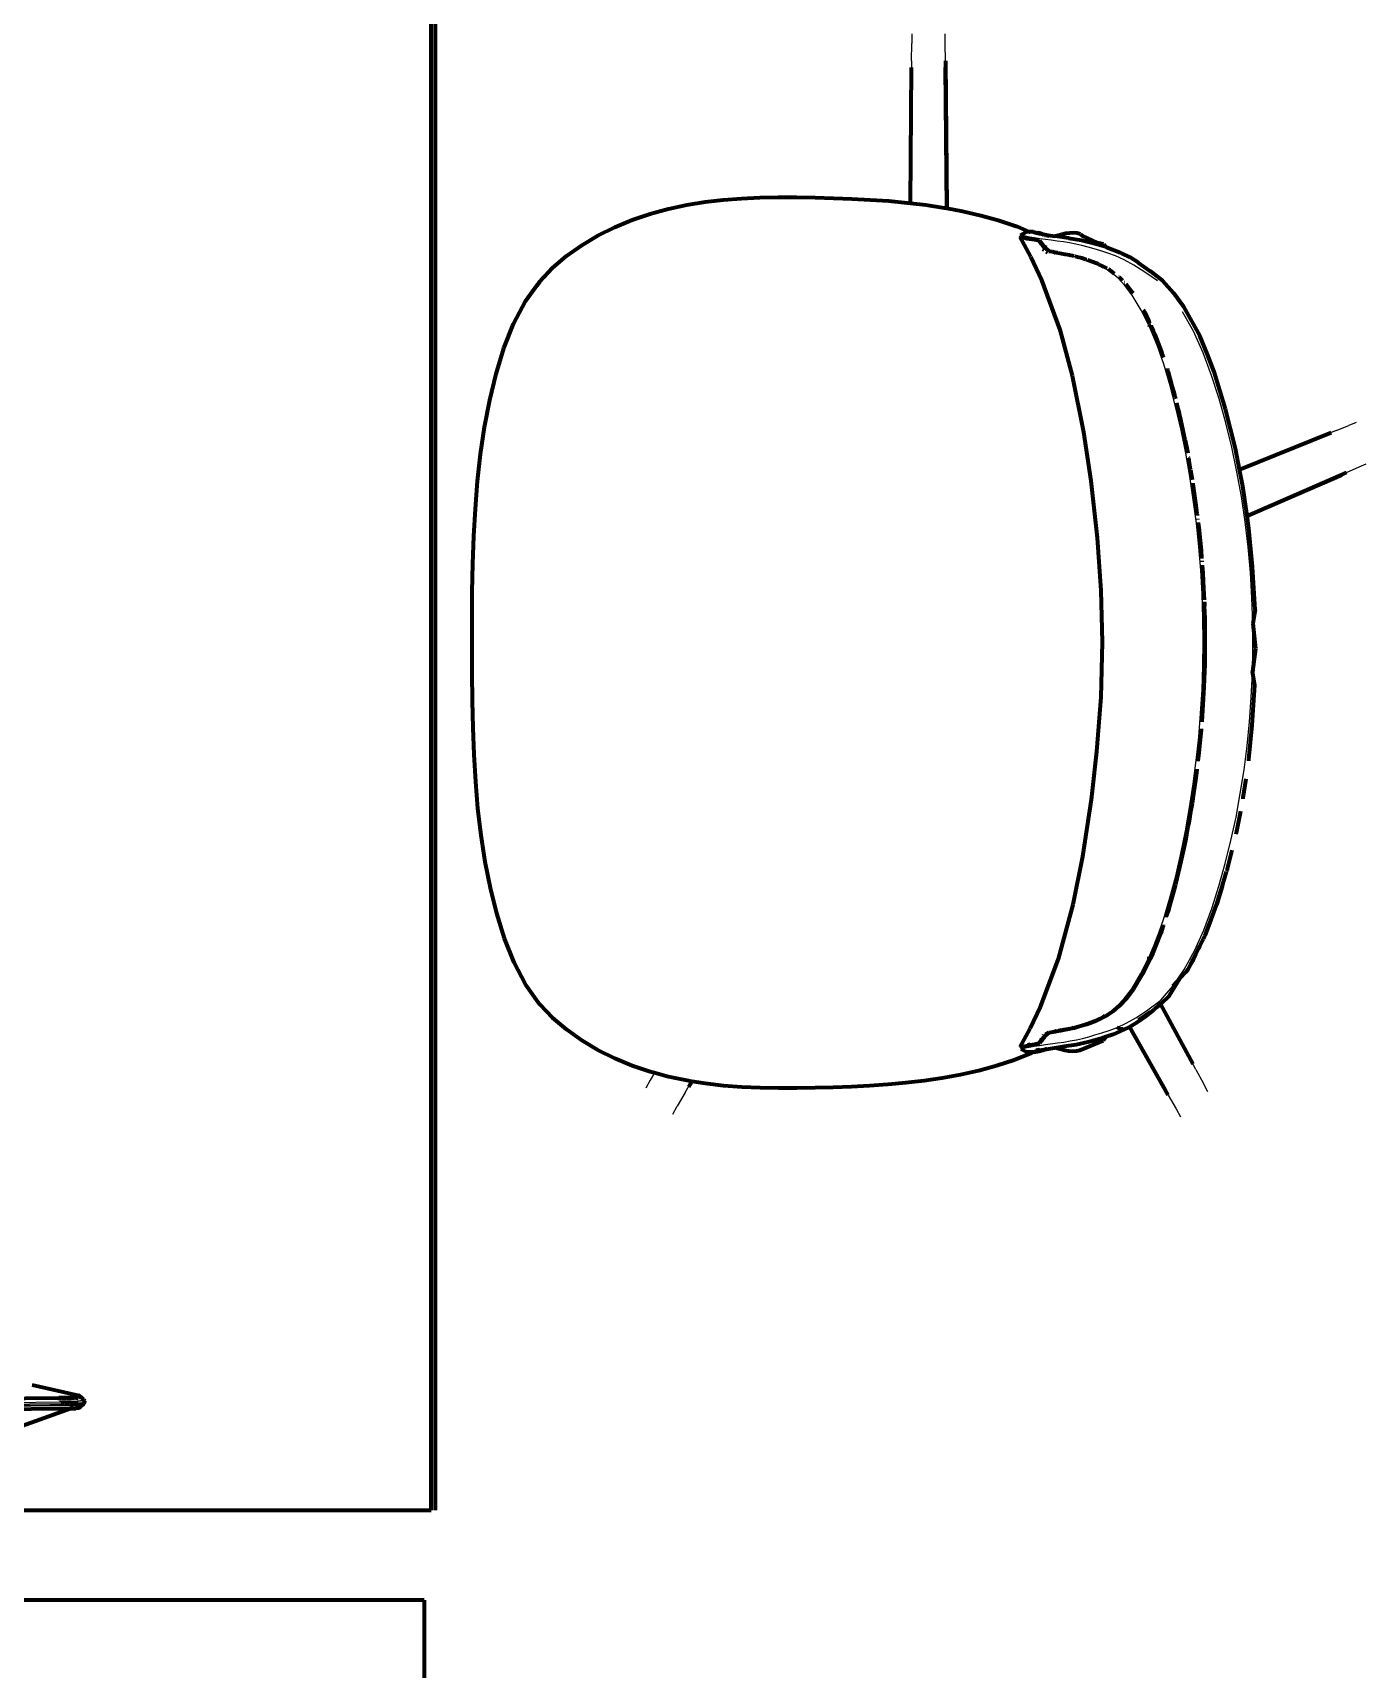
# Model space of a CAD drawing. Header units: millimetres. Extents: x 4307 to 31003, y 2809 to 20009.
# Drawn here: x 24968 to 25915, y 6064 to 7226 of the extents above; entities that cross this region are included whole.
import ezdxf

# ---------------------------------------------------------------- set-up
doc = ezdxf.new("R2010")
doc.units = ezdxf.units.MM
doc.layers.add('ProfileEdges', color=7, linetype='Continuous')

msp = doc.modelspace()

# ---------------------------------------------------------------- linework, layer by layer
for p, q in [((25591.9, 7206), (25592, 7218.3)), ((25592, 7225.3), (25592, 7218.3)), ((25615.7, 7218.2), (25615.7, 7225.2)), ((25615.9, 7206), (25615.7, 7218.2)), ((25591.9, 7206), (25591, 7105.1)), ((25669.8, 7080.8), (25668.9, 7081)), ((25669.4, 7082.3), (25669.1, 7082.4)), ((25669.1, 7082.4), (25669.9, 7082.1)), ((25670.7, 7082), (25669.4, 7082.3)), ((25671.7, 7080.3), (25669.8, 7080.8)), ((25669.9, 7082.1), (25671, 7081.8)), ((25672.8, 7081.6), (25670.7, 7082)), ((25674.3, 7079.7), (25671.7, 7080.3)), ((25675.6, 7081), (25672.8, 7081.6)), ((25677.6, 7079), (25674.6, 7079.6)), ((25679, 7080.4), (25675.6, 7081)), ((25679.7, 7078.6), (25677.6, 7079)), ((25682.8, 7079.8), (25679, 7080.4)), ((25679.1, 7078.9), (25679.7, 7078.6)), ((25681.4, 7078.3), (25679.7, 7078.6)), ((25683.4, 7075.5), (25681.4, 7078.3)), ((25682.5, 7078.3), (25681.4, 7078.3)), ((25682.9, 7078.3), (25682.5, 7078.3)), ((25686.8, 7079.2), (25682.8, 7079.8)), ((25683.8, 7075), (25683.4, 7075.5)), ((25683.6, 7075.1), (25683.8, 7075)), ((25685.2, 7073.2), (25683.8, 7075)), ((25684.9, 7076.2), (25685.9, 7075.7)), ((25690.9, 7078.7), (25686.8, 7079.2)), ((25695.2, 7078.1), (25690.9, 7078.7)), ((25699.6, 7077.5), (25695.2, 7078.1)), ((25704, 7076.8), (25699.6, 7077.5)), ((25708.4, 7076), (25704, 7076.8)), ((25712.8, 7075), (25708.4, 7076)), ((25717.1, 7073.9), (25712.8, 7075)), ((25686.8, 7071.6), (25685.2, 7073.2)), ((25686.4, 7073.6), (25687, 7073.4)), ((25688, 7070.8), (25686.8, 7071.6)), ((25687, 7073.4), (25688.1, 7072.6)), ((25691.2, 7070.3), (25688, 7070.8)), ((25692.3, 7070.1), (25691.2, 7070.3)), ((25691.8, 7070.4), (25692.3, 7070.1)), ((25693.8, 7069.8), (25692.3, 7070.1)), ((25694.1, 7069.8), (25693.8, 7069.8)), ((25694.4, 7069.7), (25694.1, 7069.8)), ((25694.5, 7069.7), (25694.4, 7069.7)), ((25696, 7069.4), (25694.5, 7069.7)), ((25695.7, 7069.7), (25696, 7069.4)), ((25697.7, 7069.1), (25696, 7069.4)), ((25701, 7068.5), (25697.7, 7069.1)), ((25701.1, 7068.5), (25701, 7068.5)), ((25704.3, 7067.8), (25701.1, 7068.5)), ((25704.5, 7067.7), (25704.3, 7067.8)), ((25708, 7066.9), (25704.5, 7067.7)), ((25711.5, 7065.9), (25708, 7066.9)), ((25715, 7064.8), (25711.5, 7065.9)), ((25718.4, 7063.6), (25715, 7064.8)), ((25721.5, 7072.7), (25717.1, 7073.9)), ((25722, 7062.3), (25718.4, 7063.6)), ((25726.2, 7071.3), (25721.5, 7072.7)), ((25731.2, 7069.6), (25726.2, 7071.3)), ((25736.6, 7067.6), (25731.2, 7069.6)), ((25742.7, 7064.8), (25736.6, 7067.6)), ((25749.7, 7061), (25742.7, 7064.8)), ((25725.7, 7060.7), (25722, 7062.3)), ((25729.8, 7058.4), (25725.7, 7060.7)), ((25734, 7055.6), (25729.8, 7058.4)), ((25738.5, 7051.8), (25734, 7055.6)), ((25743.3, 7046.7), (25738.5, 7051.8)), ((25757.5, 7056), (25749.7, 7061)), ((25766.3, 7049.8), (25757.5, 7056)), ((25748.5, 7039.8), (25743.3, 7046.7)), ((25754.8, 7029.2), (25748.5, 7039.8)), ((25760.7, 7017.2), (25754.8, 7029.2)), ((25791.9, 7014.2), (25784.1, 7028)), ((25766.1, 7004.2), (25760.7, 7017.2)), ((25798.8, 6998.9), (25791.9, 7014.2)), ((25770.8, 6990.7), (25766.1, 7004.2)), ((25804.8, 6982.8), (25798.8, 6998.9)), ((25775.4, 6975.3), (25770.8, 6990.7)), ((25810.2, 6966.1), (25804.8, 6982.8)), ((25775.3, 6980.7), (25775.2, 6980.6)), ((25779.5, 6959.7), (25775.4, 6975.3)), ((25783.1, 6943.8), (25779.5, 6959.7)), ((25814.9, 6949.1), (25810.2, 6966.1)), ((25819.1, 6931.9), (25814.9, 6949.1)), ((25893.2, 6943.6), (25902.2, 6947.2)), ((25907.3, 6949.3), (25902.2, 6947.2)), ((25786.4, 6927.7), (25783.1, 6943.8)), ((25893.2, 6943.6), (25824.6, 6915.9)), ((25789.3, 6911.1), (25786.4, 6927.7)), ((25822.7, 6914.4), (25819.1, 6931.9)), ((25825.9, 6896.8), (25822.7, 6914.4)), ((25900.5, 6913.9), (25909.4, 6917.8)), ((25909.4, 6917.8), (25914.5, 6920)), ((25791.8, 6894.5), (25789.3, 6911.1)), ((25794, 6877.9), (25791.8, 6894.5)), ((25828.5, 6878.9), (25825.9, 6896.8)), ((25795.7, 6861.2), (25794, 6877.9)), ((25830.7, 6861), (25828.5, 6878.9)), ((25797.1, 6844.5), (25795.7, 6861.2)), ((25832.3, 6843), (25830.7, 6861)), ((25798, 6827.6), (25797.1, 6844.5)), ((25833.4, 6824.9), (25832.3, 6843)), ((25798.6, 6810.7), (25798, 6827.6)), ((25834, 6806.8), (25833.4, 6824.9)), ((25798.8, 6793.6), (25798.6, 6810.7)), ((25834.1, 6788.6), (25834, 6806.8)), ((25798.6, 6776.6), (25798.8, 6793.6)), ((25800.3, 6793.8), (25800.3, 6794)), ((25800.3, 6793.6), (25800.3, 6793.8)), ((25833.7, 6771.4), (25834.1, 6788.6)), ((25798, 6759.6), (25798.6, 6776.6)), ((25832.9, 6754.2), (25833.7, 6771.4)), ((25797, 6742.8), (25798, 6759.6)), ((25831.6, 6737), (25832.9, 6754.2)), ((25795.6, 6726.1), (25797, 6742.8)), ((25793.9, 6709.4), (25795.6, 6726.1)), ((25829.9, 6719.9), (25831.6, 6737)), ((25827.8, 6702.9), (25829.9, 6719.9)), ((25791.7, 6692.8), (25793.9, 6709.4)), ((25825.1, 6686), (25827.8, 6702.9)), ((25789.1, 6676.1), (25791.7, 6692.8)), ((25720.3, 6687.9), (25720.2, 6688.5)), ((25822.1, 6669.3), (25825.1, 6686)), ((25786.2, 6659.5), (25789.1, 6676.1)), ((25818.5, 6652.7), (25822.1, 6669.3)), ((25782.9, 6643.5), (25786.2, 6659.5)), ((25814.5, 6636.3), (25818.5, 6652.7)), ((25779.3, 6627.6), (25782.9, 6643.5)), ((25810, 6620.2), (25814.5, 6636.3)), ((25775.2, 6612), (25779.3, 6627.6)), ((25770.6, 6596.5), (25775.2, 6612)), ((25804.9, 6604.3), (25810, 6620.2)), ((25799.2, 6589), (25804.9, 6604.3)), ((25765.8, 6583.1), (25770.6, 6596.5)), ((25792.7, 6574.4), (25799.2, 6589)), ((25760.4, 6570.1), (25765.8, 6583.1)), ((25754.4, 6558), (25760.4, 6570.1)), ((25785.3, 6561.1), (25792.7, 6574.4)), ((25748.1, 6547.4), (25754.4, 6558)), ((25756.4, 6558.7), (25756.3, 6558.8)), ((25777.3, 6549.3), (25785.3, 6561.1)), ((25738.1, 6535.5), (25742.8, 6540.6)), ((25742.8, 6540.6), (25748.1, 6547.4)), ((25768.7, 6539.4), (25777.3, 6549.3)), ((25725.4, 6526.6), (25729.4, 6528.8)), ((25729.4, 6528.8), (25733.6, 6531.7)), ((25733.6, 6531.7), (25738.1, 6535.5)), ((25751.4, 6527), (25759.6, 6532.4)), ((25752.4, 6526), (25760.7, 6531.7)), ((25759.6, 6532.4), (25768.7, 6539.4)), ((25768.3, 6536.8), (25768.2, 6536.9)), ((25768.4, 6536.5), (25768.3, 6536.8)), ((25793.5, 6490.1), (25768.4, 6536.5)), ((25689.3, 6516.7), (25691.1, 6517)), ((25691.1, 6517), (25693, 6517.3)), ((25692.4, 6516.9), (25692.3, 6516.8)), ((25693, 6517.3), (25692.4, 6516.9)), ((25693, 6517.3), (25694.1, 6517.5)), ((25694.1, 6517.5), (25694.4, 6517.6)), ((25694.4, 6517.6), (25694.5, 6517.6)), ((25694.5, 6517.6), (25694.7, 6517.6)), ((25694.7, 6517.6), (25695.3, 6517.7)), ((25694.7, 6517.6), (25694.7, 6517.6)), ((25695.3, 6517.7), (25696.5, 6517.9)), ((25696.5, 6517.9), (25696.1, 6517.6)), ((25696.5, 6517.9), (25697.7, 6518.1)), ((25696.5, 6517.9), (25696.5, 6517.9)), ((25697.7, 6518.1), (25700.6, 6518.7)), ((25700.6, 6518.7), (25701.1, 6518.8)), ((25701.1, 6518.8), (25704.5, 6519.5)), ((25704.5, 6519.5), (25706.5, 6520)), ((25706.5, 6520), (25708, 6520.4)), ((25708, 6520.4), (25711.5, 6521.4)), ((25711.5, 6521.4), (25714.7, 6522.4)), ((25714.7, 6522.4), (25714.9, 6522.5)), ((25714.9, 6522.5), (25718.3, 6523.7)), ((25718.3, 6523.7), (25721.8, 6525)), ((25721.8, 6525), (25725.4, 6526.6)), ((25726.8, 6516.1), (25732, 6517.7)), ((25732, 6517.7), (25737.8, 6519.9)), ((25737.8, 6519.9), (25744.2, 6523)), ((25744.2, 6523), (25751.4, 6527)), ((25669.1, 6506.1), (25669.9, 6506.4)), ((25669.9, 6506.4), (25671.7, 6506.9)), ((25672.6, 6505.7), (25670.8, 6505.1)), ((25670.8, 6505.1), (25672.6, 6505.4)), ((25671.7, 6506.9), (25674.3, 6507.5)), ((25673.4, 6506), (25672.6, 6505.7)), ((25672.6, 6505.4), (25675.4, 6506)), ((25674.3, 6507.5), (25675.7, 6507.8)), ((25675.4, 6506), (25678.8, 6506.6)), ((25675.7, 6507.8), (25676.1, 6507.9)), ((25675.8, 6506.8), (25675.7, 6506.8)), ((25679.2, 6508.2), (25675.8, 6506.8)), ((25676.1, 6507.9), (25677.6, 6508.2)), ((25677.6, 6508.2), (25680.6, 6508.8)), ((25678.8, 6506.6), (25682.6, 6507.2)), ((25680, 6508.5), (25679.3, 6508.2)), ((25680.6, 6508.8), (25680, 6508.5)), ((25680.6, 6508.8), (25681.5, 6509)), ((25681.5, 6509), (25683.4, 6511.7)), ((25683, 6509), (25681.5, 6509)), ((25682.6, 6507.2), (25686.8, 6507.8)), ((25684.1, 6510.4), (25683.1, 6510)), ((25683.4, 6511.8), (25685.2, 6514)), ((25685, 6512.5), (25683.4, 6511.7)), ((25683.4, 6511.7), (25683.4, 6511.8)), ((25686.1, 6513.1), (25685, 6512.5)), ((25685.2, 6514), (25685.5, 6514.4)), ((25685.5, 6514.4), (25686.8, 6515.7)), ((25686.8, 6515.7), (25688, 6516.4)), ((25686.8, 6507.8), (25695.4, 6509)), ((25688, 6516.4), (25689.3, 6516.7)), ((25695.4, 6509), (25699.8, 6509.6)), ((25699.8, 6509.6), (25704.3, 6510.4)), ((25704.3, 6510.4), (25708.8, 6511.2)), ((25708.8, 6511.2), (25713.2, 6512.2)), ((25713.2, 6512.2), (25717.6, 6513.4)), ((25717.6, 6513.4), (25722, 6514.7)), ((25722, 6514.7), (25726.8, 6516.1)), ((25670.4, 6504.9), (25669.3, 6504.7)), ((25669.3, 6504.7), (25670.4, 6504.9)), ((25670.5, 6505), (25670.4, 6505)), ((25670.4, 6505), (25670.4, 6504.9)), ((25670.5, 6505), (25670.8, 6505.1)), ((25406.5, 6482.5), (25403.4, 6476.9)), ((25409.4, 6487.7), (25406.5, 6482.5)), ((25793.5, 6490.1), (25798.9, 6480.1)), ((25431.3, 6473.9), (25425.6, 6464.2)), ((25431.3, 6473.9), (25435.8, 6481.6)), ((25774, 6471.9), (25779.6, 6462.1)), ((25802, 6474.3), (25798.9, 6480.1)), ((25422.4, 6458.5), (25425.6, 6464.2)), ((25779.6, 6462.1), (25782.7, 6456.4)), ((23964.5, 6242.3), (24988.6, 6253.1)), ((23965, 6241.4), (24998.9, 6252.3)), ((23966.7, 6243.3), (24997.4, 6254.2)), ((24932.1, 6251), (24990.9, 6251.6)), ((24986.2, 6255.8), (24988.2, 6255.8)), ((24987.3, 6254.8), (24999.7, 6254.9)), ((24990.2, 6253.9), (24988.2, 6253.9)), ((25001, 6253.2), (24988.6, 6253.1)), ((24988.7, 6255.8), (24992.1, 6255.8)), ((24990.9, 6251.6), (24997.9, 6251.7)), ((24994.1, 6254), (24991.9, 6253.9)), ((24992.5, 6255.8), (24995.5, 6255.9)), ((24997.5, 6254), (24995.5, 6254)), ((24997.7, 6255.9), (24995.8, 6255.9)), ((24997.9, 6251.7), (24999.4, 6251.7)), ((24999.2, 6254), (24998.7, 6254)), ((24999.4, 6251.7), (25000.4, 6251.7)), ((24999.7, 6254.9), (25002.2, 6255)), ((25000.4, 6251.7), (25000.7, 6251.7)), ((25002.9, 6253.3), (25001, 6253.2)), ((25003.2, 6255), (25002.2, 6255)), ((25002.9, 6253.3), (25003.7, 6253.3)), ((25003.2, 6255), (25004, 6255)), ((25004.3, 6253.3), (25003.7, 6253.3)), ((25003.8, 6252.3), (25004, 6252.4)), ((25004.5, 6254.9), (25004, 6255)), ((25004.3, 6254.4), (25004.1, 6254.3)), ((25004.1, 6254), (25004.1, 6254)), ((25004.5, 6254), (25004.2, 6254)), ((25004.5, 6254.9), (25004.3, 6254.4)), ((25004.3, 6253.3), (25004.5, 6253.3)), ((25004.5, 6254.9), (25004.6, 6255.7)), ((25004.6, 6255), (25004.5, 6254.9)), ((25004.6, 6253.9), (25004.5, 6254)), ((25004.5, 6253.3), (25004.6, 6253.3)), ((25004.6, 6255), (25004.9, 6255)), ((25004.6, 6253.3), (25004.6, 6253.3)), ((25004.8, 6253.5), (25004.7, 6253.4))]:
    msp.add_line(p, q)
at = {"layer": 'ProfileEdges', "lineweight": 211}
for p, q in [((25251.1, 6177.4), (25251.1, 8096.9)), ((25254, 6177.4), (25254, 7472.1)), ((25615.9, 7206), (25616.8, 7101.5)), ((25591, 7105.1), (25591.8, 7201.3)), ((25616.8, 7101.5), (25616, 7201.3)), ((25484.3, 7109), (25497.3, 7109.2)), ((25497.3, 7109.2), (25510.3, 7109.2)), ((25510.3, 7109.2), (25523.4, 7109)), ((25406.5, 7097.5), (25419.4, 7101)), ((25419.4, 7101), (25432.4, 7103.8)), ((25432.4, 7103.8), (25445.3, 7105.9)), ((25445.3, 7105.9), (25458.3, 7107.4)), ((25458.3, 7107.4), (25471.3, 7108.4)), ((25471.3, 7108.4), (25484.3, 7109)), ((25523.4, 7109), (25536.4, 7108.6)), ((25536.4, 7108.6), (25549.5, 7108.2)), ((25549.5, 7108.2), (25562.6, 7107.5)), ((25562.6, 7107.5), (25575.7, 7106.6)), ((25575.7, 7106.6), (25588.8, 7105.3)), ((25588.8, 7105.3), (25591, 7105.1)), ((25591, 7105.1), (25591, 7105.1)), ((25591, 7105.1), (25601.9, 7103.8)), ((25601.9, 7103.8), (25615, 7101.8)), ((25615, 7101.8), (25616.8, 7101.5)), ((25616.8, 7101.5), (25616.8, 7101.5)), ((25616.8, 7101.5), (25628, 7099.4)), ((25628, 7099.4), (25641.1, 7096.4)), ((25369.3, 7082.1), (25381.3, 7088)), ((25381.3, 7088), (25393.7, 7093.1)), ((25393.7, 7093.1), (25406.5, 7097.5)), ((25641.1, 7096.4), (25654.1, 7092.8)), ((25654.1, 7092.8), (25666.8, 7088.5)), ((25666.8, 7088.5), (25675.4, 7084.8)), ((25347.1, 7067.7), (25357.8, 7075.3)), ((25357.8, 7075.3), (25369.3, 7082.1)), ((25676.6, 7066.9), (25668.9, 7081)), ((25668.9, 7081), (25670.1, 7081)), ((25669.1, 7082.4), (25673.5, 7084.7)), ((25670.1, 7081), (25669.1, 7082.4)), ((25670.2, 7080.8), (25670.1, 7081)), ((25670.1, 7081), (25670.8, 7080.9)), ((25670.8, 7080.9), (25671, 7080.9)), ((25671.1, 7080.9), (25671, 7080.9)), ((25672.7, 7080.5), (25671.1, 7080.9)), ((25671.2, 7080.8), (25672.9, 7080.2)), ((25672.9, 7080.2), (25671.4, 7080.5)), ((25673.1, 7080.2), (25672.9, 7080.2)), ((25675.8, 7079.6), (25673.1, 7080.2)), ((25673.1, 7080.2), (25674.3, 7079.7)), ((25674.7, 7084.8), (25673.5, 7084.7)), ((25674.4, 7079.7), (25674.3, 7079.7)), ((25674.4, 7079.7), (25674.6, 7079.6)), ((25675.4, 7084.8), (25674.7, 7084.8)), ((25676, 7084.8), (25675.4, 7084.8)), ((25675.4, 7084.8), (25675.8, 7084.6)), ((25679.1, 7078.9), (25675.8, 7079.6)), ((25677.1, 7084.8), (25676, 7084.8)), ((25677.8, 7084.7), (25677.1, 7084.8)), ((25678.3, 7084.6), (25677.8, 7084.7)), ((25678.3, 7084.6), (25679, 7084.5)), ((25678.3, 7084.6), (25680.4, 7084)), ((25679.2, 7084.1), (25678.3, 7084.6)), ((25679, 7084.5), (25681.2, 7084.1)), ((25682.5, 7078.3), (25679.1, 7078.9)), ((25680.4, 7084), (25682.5, 7083.6)), ((25682.6, 7083.7), (25681.2, 7084.1)), ((25681.2, 7084.1), (25683.9, 7083.3)), ((25682.5, 7083.6), (25681.2, 7084.1)), ((25682.5, 7083.6), (25683.9, 7083.3)), ((25684.7, 7083.1), (25682.6, 7083.7)), ((25686.4, 7073.6), (25682.9, 7078.2)), ((25683.9, 7083.3), (25684.7, 7083.1)), ((25684.7, 7083.1), (25686.1, 7082.8)), ((25684.8, 7082.9), (25685, 7082.9)), ((25686.3, 7082.6), (25685.5, 7082.9)), ((25685.9, 7074.6), (25687.3, 7073.8)), ((25686.1, 7082.8), (25690.3, 7082.1)), ((25686.5, 7082.2), (25686.6, 7082.1)), ((25689.4, 7081.7), (25687.6, 7082.2)), ((25690.3, 7082.1), (25693.7, 7081.6)), ((25693.7, 7081.6), (25693.6, 7081.6)), ((25695.8, 7082.2), (25693.7, 7081.6)), ((25703.4, 7080.2), (25693.7, 7081.6)), ((25698.5, 7082.9), (25695.8, 7082.2)), ((25701.2, 7083.4), (25698.5, 7082.9)), ((25703.9, 7083.8), (25701.2, 7083.4)), ((25703.4, 7080.2), (25712.4, 7078.7)), ((25706.6, 7084), (25703.9, 7083.8)), ((25709.3, 7083.8), (25706.6, 7084)), ((25711.8, 7083.1), (25709.3, 7083.8)), ((25711.8, 7083.1), (25713.2, 7081.9)), ((25713.2, 7081.9), (25711.9, 7082.5)), ((25712.4, 7078.7), (25721, 7076.7)), ((25723.9, 7076.8), (25713.2, 7081.9)), ((25721, 7076.7), (25723.5, 7076)), ((25723.5, 7076), (25729.5, 7074.2)), ((25728, 7076), (25723.9, 7076.8)), ((25727.5, 7075.1), (25723.9, 7076.8)), ((25728, 7076), (25729.5, 7074.2)), ((25337.2, 7059.2), (25347.1, 7067.7)), ((25676.6, 7066.9), (25684.4, 7050.3)), ((25685.9, 7071.6), (25685, 7072.1)), ((25686, 7074.3), (25687.4, 7073.6)), ((25686.5, 7073.5), (25686.4, 7073.6)), ((25686.7, 7073.3), (25686.5, 7073.5)), ((25686.7, 7073.2), (25686.7, 7073.3)), ((25686.8, 7073.2), (25686.7, 7073.2)), ((25689.4, 7071), (25686.8, 7073.2)), ((25688.6, 7069.9), (25687.6, 7070.6)), ((25689.5, 7070.8), (25689.4, 7070.9)), ((25691.8, 7070.4), (25689.5, 7070.8)), ((25693.3, 7070.1), (25691.8, 7070.4)), ((25693.3, 7070.1), (25693.8, 7069.8)), ((25693.6, 7070), (25693.3, 7070.1)), ((25693.6, 7070), (25694.1, 7069.8)), ((25694.4, 7069.9), (25693.6, 7070)), ((25694.5, 7069.7), (25694.4, 7069.9)), ((25694.4, 7069.9), (25694.4, 7069.7)), ((25695.7, 7069.7), (25694.4, 7069.9)), ((25694.4, 7069.7), (25694.4, 7069.7)), ((25695.9, 7069.6), (25695.7, 7069.7)), ((25700.7, 7068.7), (25695.9, 7069.6)), ((25701, 7068.5), (25700.7, 7068.7)), ((25702.6, 7068.4), (25700.7, 7068.7)), ((25704, 7068.1), (25702.6, 7068.4)), ((25704, 7068.1), (25704.3, 7067.8)), ((25707.1, 7067.4), (25704, 7068.1)), ((25708.3, 7067.1), (25707.7, 7067.2)), ((25708.7, 7067), (25708.3, 7067.1)), ((25709.5, 7066.8), (25708.7, 7067)), ((25712.6, 7065.9), (25708.7, 7067)), ((25712.6, 7065.9), (25709.5, 7066.8)), ((25715.2, 7065.1), (25712.6, 7065.9)), ((25715.2, 7065.1), (25715.1, 7065.1)), ((25715.7, 7064.9), (25715.2, 7065.1)), ((25716.3, 7064.8), (25715.7, 7064.9)), ((25716.4, 7064.8), (25716.4, 7064.8)), ((25723.4, 7062.3), (25716.7, 7064.6)), ((25729.5, 7074.2), (25730.3, 7073.9)), ((25730.3, 7073.9), (25739.9, 7070.1)), ((25739.9, 7070.1), (25741.4, 7069.4)), ((25746.8, 7066.6), (25741.4, 7069.4)), ((25752.6, 7062.9), (25746.8, 7066.6)), ((25753, 7062.6), (25752.6, 7062.9)), ((25337.2, 7059.2), (25328.7, 7050.1)), ((25330.1, 7051.7), (25329.5, 7051)), ((25330.6, 7052.2), (25330.1, 7051.7)), ((25330.6, 7052.2), (25337.2, 7059.2)), ((25724.4, 7061.8), (25723.4, 7062.3)), ((25727.4, 7060.3), (25724.7, 7061.6)), ((25727.4, 7060.3), (25728, 7059.8)), ((25730.7, 7058.7), (25727.4, 7060.3)), ((25735.8, 7054.9), (25731.6, 7058.1)), ((25739.1, 7052.4), (25739, 7052.5)), ((25741.3, 7050.3), (25739.1, 7052.4)), ((25739.9, 7051.8), (25739.1, 7052.4)), ((25741.3, 7050.3), (25739.9, 7051.8)), ((25753, 7062.6), (25760.9, 7057.1)), ((25761.3, 7056.8), (25760.9, 7057.1)), ((25761.3, 7056.6), (25760.9, 7057.1)), ((25761.6, 7056.3), (25761.3, 7056.8)), ((25761.3, 7056.8), (25769.9, 7050.2)), ((25318, 7035.5), (25326.6, 7047.5)), ((25328.2, 7049.5), (25325.9, 7046.4)), ((25326.6, 7047.5), (25327, 7048)), ((25327.3, 7048.4), (25327, 7048)), ((25327.7, 7048.9), (25327.3, 7048.4)), ((25327.7, 7048.9), (25328.2, 7049.5)), ((25328.4, 7049.8), (25328.2, 7049.5)), ((25328.5, 7049.9), (25328.4, 7049.8)), ((25328.6, 7050), (25328.5, 7049.9)), ((25328.6, 7050), (25328.7, 7050.1)), ((25328.7, 7050.1), (25329.5, 7051)), ((25697.4, 7015.1), (25684.4, 7050.3)), ((25741.6, 7050), (25741.3, 7050.3)), ((25743.1, 7048.4), (25742.9, 7048.6)), ((25744.1, 7047.4), (25743.9, 7047.5)), ((25748.1, 7042.2), (25744.1, 7047.4)), ((25744.7, 7046.7), (25744.1, 7047.4)), ((25748.1, 7042.2), (25744.7, 7046.7)), ((25749, 7041.1), (25748.1, 7042.2)), ((25769.9, 7050.2), (25777.8, 7041.4)), ((25777.8, 7041.4), (25784.8, 7031.6)), ((25309.5, 7019.3), (25318, 7035.5)), ((25756.5, 7028.9), (25756.3, 7029.1)), ((25760.4, 7021), (25756.5, 7028.9)), ((25757.3, 7027.6), (25756.5, 7028.9)), ((25784.8, 7031.6), (25796.3, 7010.9)), ((25302.6, 7002), (25309.5, 7019.3)), ((25760.4, 7021), (25757.3, 7027.6)), ((25761.1, 7019.6), (25760.4, 7021)), ((25760.7, 7017.2), (25760.9, 7018.4)), ((25761.7, 7018.3), (25760.7, 7017.2)), ((25760.9, 7018.4), (25761.7, 7018.4)), ((25761.7, 7018.3), (25761.7, 7018.4)), ((25761.8, 7018), (25761.9, 7017.7)), ((25764, 7012.4), (25761.9, 7017.7)), ((25763.6, 7014.3), (25761.9, 7017.7)), ((25706, 6982.4), (25697.4, 7015.1)), ((25764.4, 7012.3), (25763.6, 7014.3)), ((25764.4, 7012.3), (25764, 7012.4)), ((25767.7, 7003.1), (25764, 7012.4)), ((25768, 7003), (25764.4, 7012.3)), ((25801.9, 6997.6), (25796.3, 7010.9)), ((25297.1, 6983.8), (25302.6, 7002)), ((25767.7, 7003.1), (25768, 7003)), ((25768.7, 7000.6), (25767.7, 7003.1)), ((25769.2, 7000), (25768, 7003)), ((25768.7, 7000.6), (25769.6, 6998.6)), ((25769.1, 6999.4), (25768.7, 7000.6)), ((25769.8, 6997.9), (25769.1, 6999.4)), ((25769.8, 6997.7), (25769.1, 6999.4)), ((25769.6, 6998.6), (25769.2, 7000)), ((25769.8, 6997.9), (25769.6, 6998.6)), ((25770, 6997.3), (25769.8, 6997.9)), ((25769.8, 6997.7), (25770.3, 6996.6)), ((25769.8, 6997.7), (25770, 6997.3)), ((25770.3, 6996.6), (25770, 6997.3)), ((25770.2, 6996.6), (25770.4, 6996.1)), ((25770.2, 6996.6), (25770.3, 6996.6)), ((25770.7, 6995.4), (25770.4, 6996.1)), ((25806.5, 6985.3), (25801.9, 6997.6)), ((25292.6, 6965.1), (25297.1, 6983.8)), ((25714, 6942.6), (25706, 6982.4)), ((25773.2, 6987.6), (25773.2, 6987.6)), ((25773.3, 6987.4), (25773.2, 6987.6)), ((25773.3, 6987.4), (25773.4, 6986.8)), ((25773.4, 6986.8), (25773.5, 6986.6)), ((25774.1, 6984.4), (25773.5, 6986.6)), ((25774, 6985), (25773.5, 6986.6)), ((25774.2, 6984.4), (25774, 6985)), ((25774, 6985), (25774.2, 6984.4)), ((25774.1, 6984.4), (25774.2, 6984.4)), ((25774.3, 6983.8), (25774.1, 6984.4)), ((25774.2, 6984.4), (25774.3, 6984.3)), ((25774.3, 6984.3), (25774.2, 6984.4)), ((25774.2, 6984.4), (25774.3, 6983.8)), ((25775.3, 6980.7), (25774.3, 6984.3)), ((25775.2, 6980.6), (25774.3, 6983.8)), ((25814.7, 6958.8), (25806.5, 6985.3)), ((25776.8, 6975.1), (25775.2, 6980.6)), ((25776.9, 6975.1), (25775.3, 6980.7)), ((25776.9, 6975.1), (25776.8, 6975.1)), ((25779, 6967.2), (25776.8, 6975.1)), ((25778.6, 6969.1), (25776.9, 6975.1)), ((25288.9, 6946.1), (25292.6, 6965.1)), ((25779, 6967.2), (25778.6, 6969.1)), ((25779.1, 6966.9), (25779, 6967.2)), ((25779.3, 6966.2), (25779.1, 6966.9)), ((25780.3, 6962.3), (25780, 6963.4)), ((25780.3, 6962), (25780.3, 6962.3)), ((25782.4, 6953.7), (25780.3, 6962)), ((25780.9, 6959.4), (25780.3, 6962)), ((25780.9, 6959.4), (25781.7, 6956.3)), ((25821.7, 6930.8), (25814.7, 6958.8)), ((25783.9, 6946.5), (25781.7, 6956.3)), ((25785.1, 6941.6), (25782.4, 6953.7)), ((25286, 6926.9), (25288.9, 6946.1)), ((25719.2, 6908), (25714, 6942.6)), ((25783.9, 6946.5), (25783.9, 6946.3)), ((25785, 6941.6), (25783.9, 6946.3)), ((25785, 6941.6), (25785.1, 6941.6)), ((25785.8, 6938), (25785, 6941.6)), ((25785.8, 6938), (25785.1, 6941.6)), ((25786, 6937.3), (25785.8, 6938)), ((25786.1, 6936.8), (25786, 6937.3)), ((25786.1, 6936.8), (25787.8, 6927.7)), ((25824.6, 6916), (25889.6, 6942.3)), ((25283.9, 6907.6), (25286, 6926.9)), ((25788.5, 6924.2), (25788.4, 6924.5)), ((25788.9, 6922.2), (25788.5, 6924.2)), ((25824.6, 6916), (25821.7, 6930.8)), ((25789.9, 6915.9), (25788.9, 6922.2)), ((25790, 6915.5), (25789.9, 6915.9)), ((25791.2, 6908.6), (25790, 6915.5)), ((25824.6, 6915.9), (25824.6, 6916)), ((25826.9, 6904.2), (25824.6, 6915.9)), ((25900.5, 6913.9), (25830, 6883.2)), ((25830, 6883.1), (25897.1, 6912.3)), ((25282.4, 6888.1), (25283.9, 6907.6)), ((25723.7, 6867.6), (25719.2, 6908)), ((25791.7, 6905.7), (25791.6, 6906.3)), ((25793.9, 6890.4), (25791.7, 6905.7)), ((25794.6, 6884.5), (25791.7, 6905.7)), ((25830, 6883.2), (25826.9, 6904.2)), ((25794.6, 6884.5), (25793.9, 6890.4)), ((25281.3, 6868.6), (25282.4, 6888.1)), ((25794.7, 6884.3), (25794.6, 6884.5)), ((25794.8, 6883.4), (25794.7, 6884.3)), ((25795.1, 6880.4), (25795.1, 6881)), ((25795.1, 6881), (25795.1, 6881)), ((25795.4, 6877.9), (25795.4, 6878.3)), ((25795.5, 6877.8), (25795.4, 6877.9)), ((25795.9, 6874.5), (25795.5, 6877.8)), ((25797.8, 6853.6), (25795.5, 6877.8)), ((25830, 6883.1), (25830, 6883.2)), ((25831.3, 6874), (25830, 6883.1)), ((25280.6, 6849), (25281.3, 6868.6)), ((25726.4, 6830), (25723.7, 6867.6)), ((25797.5, 6858.5), (25795.9, 6874.5)), ((25833.9, 6846.9), (25831.3, 6874)), ((25797.8, 6853.6), (25797.5, 6858.5)), ((25280.2, 6829.4), (25280.6, 6849)), ((25797.9, 6853.5), (25797.8, 6853.6)), ((25797.9, 6852.9), (25797.9, 6853.5)), ((25798.1, 6851), (25798, 6851.1)), ((25798.1, 6850.5), (25798.1, 6851)), ((25798.3, 6847.7), (25798.3, 6848.1)), ((25798.3, 6847.7), (25798.3, 6847.7)), ((25798.7, 6842.5), (25798.3, 6847.7)), ((25799.7, 6823.6), (25798.3, 6847.7)), ((25799.6, 6826.4), (25798.7, 6842.5)), ((25835.6, 6816.7), (25833.9, 6846.9)), ((25280.1, 6811.2), (25280.2, 6829.4)), ((25727.3, 6793.4), (25726.4, 6830)), ((25799.7, 6823.6), (25799.6, 6826.4)), ((25799.7, 6823.6), (25799.7, 6823.6)), ((25799.7, 6821.6), (25799.7, 6822)), ((25799.7, 6821.6), (25799.8, 6818.9)), ((25800.3, 6794), (25799.8, 6818.9)), ((25800.1, 6810.3), (25799.8, 6818.9)), ((25280, 6793), (25280.1, 6811.2)), ((25800.3, 6794), (25800.1, 6810.3)), ((25835.6, 6816.7), (25834, 6806.8)), ((25834, 6806.8), (25836, 6788.6)), ((25280.1, 6771.1), (25280, 6793)), ((25726.3, 6754.4), (25727.3, 6793.4)), ((25799.7, 6767.4), (25800.3, 6793.4)), ((25800.1, 6777.6), (25800.3, 6793.4)), ((25800.3, 6793.4), (25800.3, 6793.6)), ((25836, 6788.6), (25833.9, 6772.5)), ((25799.7, 6767.4), (25800.1, 6777.6)), ((25833.9, 6772.5), (25833.7, 6771.4)), ((25835.4, 6763), (25833.9, 6772.5)), ((25280.3, 6751.9), (25280.1, 6771.1)), ((25798, 6737.2), (25799.6, 6763.3)), ((25798.6, 6745.2), (25799.5, 6761.4)), ((25799.5, 6761.4), (25799.6, 6763.3)), ((25799.6, 6764.5), (25799.7, 6764.6)), ((25799.6, 6764.3), (25799.6, 6764.5)), ((25799.6, 6763.5), (25799.6, 6764.3)), ((25799.6, 6763.3), (25799.6, 6763.5)), ((25799.7, 6767), (25799.7, 6767.4)), ((25799.7, 6764.8), (25799.7, 6767)), ((25799.7, 6764.6), (25799.7, 6764.8)), ((25833.6, 6734.5), (25835.4, 6763)), ((25280.7, 6732.7), (25280.3, 6751.9)), ((25723.4, 6715.9), (25726.3, 6754.4)), ((25798, 6737.2), (25798.6, 6745.2)), ((25281.5, 6713.6), (25280.7, 6732.7)), ((25795.3, 6709.2), (25797.5, 6731.2)), ((25795.8, 6713.1), (25797.4, 6729.1)), ((25797.4, 6729.1), (25797.5, 6731.2)), ((25797.5, 6731.2), (25797.6, 6731.8)), ((25797.6, 6731.8), (25797.6, 6731.9)), ((25798, 6736.9), (25798, 6737.2)), ((25831.1, 6710.3), (25833.6, 6734.5)), ((25720.3, 6687.9), (25723.4, 6715.9)), ((25282.6, 6694.4), (25281.5, 6713.6)), ((25791.1, 6679.1), (25794.5, 6703)), ((25793.8, 6697.2), (25794.5, 6703)), ((25794.5, 6703.1), (25794.6, 6703.4)), ((25794.5, 6703), (25794.5, 6703.1)), ((25795.3, 6709.2), (25795.8, 6713.1)), ((25795.3, 6709), (25795.3, 6709.2)), ((25831, 6710.2), (25830.9, 6709.3)), ((25831.1, 6710.3), (25831, 6710.2)), ((25284.2, 6675.4), (25282.6, 6694.4)), ((25791.5, 6681.2), (25793.8, 6697.2)), ((25829, 6696.4), (25827, 6683)), ((25713.4, 6641.2), (25719.6, 6681.7)), ((25719.6, 6681.7), (25720.3, 6687.9)), ((25791.1, 6679.1), (25791.5, 6681.2)), ((25827, 6683), (25826.9, 6682.2)), ((25286.4, 6656.4), (25284.2, 6675.4)), ((25788, 6661.4), (25790.1, 6673.1)), ((25788.8, 6665.2), (25790.1, 6673.1)), ((25790.1, 6673.1), (25790.2, 6673.7)), ((25790.2, 6673.7), (25790.3, 6674.2)), ((25790.3, 6674.2), (25790.9, 6677.8)), ((25790.9, 6678.1), (25791.1, 6678.8)), ((25790.9, 6677.8), (25790.9, 6678.1)), ((25790.9, 6677.8), (25790.9, 6677.8)), ((25791.1, 6678.8), (25791.1, 6679.1)), ((25791.1, 6679.1), (25791.1, 6679.1)), ((25825.2, 6673.5), (25822.1, 6658)), ((25289.3, 6637.6), (25286.4, 6656.4)), ((25786.6, 6653.8), (25788, 6661.4)), ((25788, 6661.4), (25788.8, 6665.2)), ((25822.1, 6658), (25821.9, 6657.1)), ((25782.6, 6635.8), (25785.7, 6649.4)), ((25782.7, 6635.6), (25785.7, 6649.4)), ((25785.7, 6649.4), (25786.6, 6653.8)), ((25785.7, 6649.4), (25785.7, 6649.4)), ((25819.2, 6645.9), (25815.9, 6632.5)), ((25293, 6619.1), (25289.3, 6637.6)), ((25706.5, 6607.2), (25713.4, 6641.2)), ((25779.3, 6621.7), (25782.6, 6635.8)), ((25779.3, 6621.7), (25782.3, 6633.7)), ((25782.3, 6633.7), (25782.7, 6635.6)), ((25782.7, 6635.6), (25782.6, 6635.8)), ((25774.3, 6604.4), (25779.3, 6621.6)), ((25778.4, 6618.2), (25779.3, 6621.6)), ((25779.3, 6621.6), (25779.3, 6621.7)), ((25779.3, 6621.6), (25779.3, 6621.6)), ((25812.2, 6620), (25815.4, 6630.6)), ((25815.7, 6631.7), (25815.4, 6630.6)), ((25815.9, 6632.5), (25815.7, 6631.7)), ((25297.5, 6600.8), (25293, 6619.1)), ((25774.1, 6602.9), (25778.4, 6618.2)), ((25808.2, 6606.9), (25812.2, 6620)), ((25812.2, 6620), (25808.9, 6609.1)), ((25303, 6583), (25297.5, 6600.8)), ((25696.2, 6568.6), (25706.5, 6607.2)), ((25772.5, 6598.2), (25772.6, 6598.5)), ((25772.6, 6598.5), (25772.8, 6599.1)), ((25772.8, 6599.1), (25774.3, 6604.4)), ((25772.8, 6599.1), (25773.9, 6602.3)), ((25774.3, 6604.4), (25773.9, 6602.3)), ((25773.9, 6602.3), (25774.1, 6602.9)), ((25803.6, 6594), (25808.2, 6606.9)), ((25808.9, 6609.1), (25808.2, 6606.9)), ((25767.9, 6585.4), (25768.5, 6587)), ((25768.5, 6587), (25770.6, 6592.4)), ((25769.4, 6588.6), (25768.5, 6587)), ((25769.2, 6588), (25768.5, 6586.3)), ((25768.5, 6586.3), (25768.9, 6587.3)), ((25768.6, 6586.4), (25768.9, 6587.3)), ((25768.9, 6587.3), (25769.2, 6588)), ((25769.2, 6588), (25769.4, 6588.6)), ((25769.4, 6588.6), (25770.6, 6592.4)), ((25770.6, 6592.4), (25770.7, 6592.6)), ((25770.7, 6592.6), (25770.7, 6592.7)), ((25800.1, 6585.2), (25803.6, 6594)), ((25309.8, 6566), (25303, 6583)), ((25761.2, 6568.4), (25767.9, 6585.4)), ((25763.3, 6572.9), (25768.5, 6586.1)), ((25767.8, 6584.8), (25768.5, 6586.1)), ((25767.8, 6585.1), (25768.5, 6586.1)), ((25768.5, 6586.3), (25767.9, 6585.4)), ((25768.5, 6586.1), (25767.9, 6585.4)), ((25768.6, 6586.4), (25768.5, 6586.1)), ((25793.6, 6572.2), (25799.1, 6582.8)), ((25796.2, 6577.6), (25795.4, 6575.9)), ((25797.2, 6579.3), (25796.4, 6577.8)), ((25798.1, 6581.3), (25798.1, 6581.2)), ((25798.3, 6581.7), (25798.2, 6581.5)), ((25799.1, 6582.8), (25799.9, 6584.9)), ((25800.1, 6585.2), (25799.9, 6584.9)), ((25318.1, 6550.2), (25309.8, 6566)), ((25683.4, 6534.7), (25696.2, 6568.6)), ((25756.4, 6558.9), (25760.9, 6567.9)), ((25756.9, 6559.6), (25760.9, 6567.9)), ((25760.4, 6568.4), (25760.4, 6570.1)), ((25760.4, 6570.1), (25761, 6568.7)), ((25760.9, 6568.4), (25760.4, 6568.4)), ((25761, 6568.7), (25760.9, 6568.4)), ((25760.9, 6567.9), (25761.2, 6568.4)), ((25761.2, 6568.4), (25760.9, 6568.4)), ((25761, 6568.7), (25761.2, 6568.4)), ((25761.2, 6568.4), (25763.3, 6572.9)), ((25788.1, 6561.3), (25790, 6565)), ((25789.4, 6563.7), (25788.1, 6561.3)), ((25791.1, 6567.1), (25789.4, 6563.7)), ((25790, 6565), (25792.1, 6569.1)), ((25790, 6565), (25791.1, 6567.1)), ((25792, 6568.8), (25791.1, 6567.1)), ((25791.1, 6567.1), (25791.8, 6568.4)), ((25791.8, 6568.4), (25792, 6568.8)), ((25793.6, 6572.2), (25792, 6568.8)), ((25792, 6568.8), (25792.1, 6569.1)), ((25792.1, 6569.1), (25793.6, 6572.2)), ((25792.5, 6570.5), (25792.6, 6570.6)), ((25749.6, 6547.4), (25755.6, 6557.3)), ((25755.6, 6557.4), (25756.3, 6558.8)), ((25755.6, 6557.4), (25756.4, 6558.7)), ((25755.6, 6557.3), (25755.6, 6557.4)), ((25756.3, 6558.8), (25756.4, 6558.9)), ((25756.4, 6558.8), (25756.9, 6559.6)), ((25756.4, 6558.9), (25756.4, 6558.8)), ((25756.4, 6558.7), (25756.4, 6558.8)), ((25775, 6542.6), (25782.5, 6554.9)), ((25782.5, 6554.9), (25777.3, 6549.3)), ((25786.5, 6559.1), (25782.5, 6554.9)), ((25788.1, 6561.3), (25786.5, 6559.1)), ((25788, 6561.9), (25788, 6561.9)), ((25328.2, 6536.3), (25318.1, 6550.2)), ((25742.8, 6538.8), (25749.6, 6547.4)), ((25742.8, 6538.8), (25744.3, 6540.5)), ((25744.3, 6540.5), (25749.6, 6547.3)), ((25749.6, 6547.3), (25749.6, 6547.4)), ((25775, 6542.6), (25768.4, 6536.6)), ((25337.1, 6526.9), (25328.2, 6536.3)), ((25683.4, 6534.7), (25676, 6519.3)), ((25727.5, 6527), (25730.9, 6528.8)), ((25727.5, 6527), (25730.8, 6528.7)), ((25730.8, 6528.7), (25730.9, 6528.8)), ((25730.9, 6528.8), (25736.2, 6532.5)), ((25735.6, 6532.3), (25737.7, 6534)), ((25736.2, 6532.5), (25737.7, 6534)), ((25737.7, 6534), (25742, 6538)), ((25737.7, 6534), (25739.5, 6535.3)), ((25738.1, 6535.1), (25738.2, 6534.9)), ((25738.2, 6535), (25738.2, 6535.1)), ((25739.5, 6535.3), (25742, 6538)), ((25742, 6538), (25742.5, 6538.5)), ((25742.5, 6538.5), (25742.8, 6538.8)), ((25742.5, 6538.5), (25742.5, 6538.5)), ((25763.5, 6532.3), (25758, 6527.9)), ((25758, 6527.9), (25758.9, 6528.5)), ((25758.9, 6528.5), (25763.5, 6532.3)), ((25764.1, 6532.9), (25763.5, 6532.3)), ((25764.1, 6532.9), (25764.8, 6533.4)), ((25764.8, 6533.4), (25765, 6533.6)), ((25765.2, 6533.8), (25765, 6533.6)), ((25765.2, 6533.8), (25766.5, 6534.9)), ((25766.4, 6534.7), (25765.2, 6533.8)), ((25766.4, 6534.7), (25766.5, 6534.9)), ((25766.5, 6534.9), (25767.9, 6536.6)), ((25766.5, 6534.9), (25767.2, 6535.4)), ((25766.5, 6534.9), (25766.5, 6534.9)), ((25767.2, 6535.5), (25768.3, 6536.8)), ((25768.4, 6536.5), (25767.2, 6535.5)), ((25767.2, 6535.4), (25767.2, 6535.5)), ((25768.2, 6537), (25768.3, 6536.8)), ((25768.3, 6536.8), (25769, 6537.6)), ((25768.3, 6536.8), (25768.3, 6536.8)), ((25768.3, 6536.8), (25768.4, 6536.6)), ((25768.4, 6536.6), (25791.5, 6494.1)), ((25768.4, 6536.6), (25768.4, 6536.5)), ((25347.1, 6518.4), (25337.1, 6526.9)), ((25357.8, 6510.7), (25347.1, 6518.4)), ((25669, 6506.1), (25676, 6519.3)), ((25689.5, 6516.4), (25692.4, 6516.9)), ((25689.5, 6516.3), (25692.3, 6516.8)), ((25692.3, 6516.8), (25693.9, 6517.1)), ((25692.4, 6516.9), (25694, 6517.2)), ((25694, 6517.2), (25693.9, 6517.1)), ((25693.9, 6517.1), (25694.1, 6517.2)), ((25694.1, 6517.2), (25694, 6517.2)), ((25694.5, 6517.6), (25694.1, 6517.3)), ((25694.1, 6517.5), (25694.1, 6517.4)), ((25694.1, 6517.4), (25694.1, 6517.3)), ((25694.1, 6517.3), (25694.1, 6517.2)), ((25694.1, 6517.3), (25694.3, 6517.3)), ((25694.1, 6517.2), (25694.1, 6517.2)), ((25694.1, 6517.2), (25694.2, 6517.2)), ((25694.2, 6517.2), (25694.3, 6517.3)), ((25694.2, 6517.2), (25694.4, 6517.2)), ((25694.3, 6517.3), (25694.5, 6517.6)), ((25694.3, 6517.3), (25694.5, 6517.3)), ((25694.4, 6517.2), (25694.5, 6517.3)), ((25694.4, 6517.2), (25694.6, 6517.2)), ((25694.5, 6517.3), (25694.7, 6517.6)), ((25694.7, 6517.6), (25694.5, 6517.3)), ((25694.5, 6517.3), (25694.8, 6517.3)), ((25694.6, 6517.2), (25695.8, 6517.5)), ((25694.8, 6517.3), (25694.6, 6517.2)), ((25695.3, 6517.7), (25694.8, 6517.3)), ((25694.8, 6517.3), (25695.8, 6517.5)), ((25695.9, 6517.5), (25695.8, 6517.5)), ((25695.8, 6517.5), (25695.8, 6517.5)), ((25695.8, 6517.5), (25695.9, 6517.5)), ((25695.9, 6517.5), (25702.5, 6518.7)), ((25696, 6517.6), (25695.9, 6517.5)), ((25695.9, 6517.5), (25695.9, 6517.5)), ((25696.1, 6517.6), (25696, 6517.6)), ((25696.1, 6517.6), (25697.8, 6517.9)), ((25696.1, 6517.6), (25696.5, 6517.8)), ((25696.5, 6517.8), (25698.3, 6518.2)), ((25697.8, 6517.9), (25699.8, 6518.3)), ((25698.3, 6518.2), (25699.2, 6518.3)), ((25699.8, 6518.3), (25700.2, 6518.4)), ((25699.8, 6518.3), (25700.1, 6518.3)), ((25700.1, 6518.3), (25700.2, 6518.4)), ((25700.2, 6518.4), (25705.8, 6519.5)), ((25700.5, 6518.6), (25700.6, 6518.7)), ((25702.5, 6518.7), (25705.8, 6519.5)), ((25705.9, 6519.5), (25705.8, 6519.5)), ((25705.9, 6519.5), (25707.3, 6519.8)), ((25706.5, 6520), (25706, 6519.6)), ((25707.3, 6519.8), (25715.1, 6522.1)), ((25707.3, 6519.8), (25709.4, 6520.3)), ((25709.4, 6520.3), (25715.2, 6522)), ((25715.1, 6522.1), (25714.7, 6522.4)), ((25715.1, 6522.1), (25716.4, 6522.5)), ((25715.2, 6522), (25715.1, 6522.1)), ((25715.2, 6522), (25716.3, 6522.4)), ((25716.3, 6522.4), (25723.2, 6524.8)), ((25716.4, 6522.5), (25724.4, 6525.5)), ((25723.2, 6524.8), (25724.4, 6525.5)), ((25724.4, 6525.5), (25724.6, 6525.6)), ((25724.6, 6525.6), (25727.5, 6527)), ((25724.6, 6525.6), (25724.9, 6525.7)), ((25724.9, 6525.7), (25727.5, 6527)), ((25729, 6528.3), (25727.5, 6527)), ((25727.5, 6527), (25727.5, 6527)), ((25745.9, 6519.9), (25735, 6515)), ((25739.4, 6519), (25737.8, 6519.9)), ((25742.1, 6518.8), (25739.4, 6519)), ((25745.9, 6519.9), (25746.5, 6520.3)), ((25746.6, 6520.3), (25746.3, 6520.7)), ((25746.3, 6520.7), (25746.5, 6520.3)), ((25746.5, 6520.3), (25771.8, 6475.7)), ((25746.5, 6520.3), (25746.6, 6520.3)), ((25746.6, 6520.3), (25752, 6523.6)), ((25774, 6471.9), (25746.6, 6520.3)), ((25752, 6523.6), (25758, 6527.9)), ((25369.3, 6503.9), (25357.8, 6510.7)), ((25669.1, 6506.1), (25669, 6506.1)), ((25669.8, 6506.1), (25669.1, 6506.1)), ((25670.2, 6506), (25669.3, 6504.7)), ((25670.5, 6506.1), (25669.8, 6506.1)), ((25670.4, 6506), (25670.2, 6506)), ((25670.4, 6506), (25670.5, 6506.1)), ((25670.5, 6506.1), (25671.1, 6506.2)), ((25671.5, 6506.4), (25671.1, 6506.2)), ((25671.1, 6506.2), (25671.4, 6506.4)), ((25671.4, 6506.4), (25671.7, 6506.4)), ((25671.7, 6506.4), (25671.5, 6506.4)), ((25671.7, 6506.4), (25673.4, 6506.9)), ((25671.7, 6506.4), (25671.7, 6506.4)), ((25673.4, 6506.9), (25676, 6507.5)), ((25673.4, 6506.9), (25676, 6507.5)), ((25674.4, 6507.3), (25674.2, 6507.3)), ((25674.5, 6507.4), (25674.4, 6507.3)), ((25676.1, 6507.9), (25674.5, 6507.4)), ((25675.7, 6507.8), (25674.5, 6507.4)), ((25676, 6507.5), (25679.2, 6508.2)), ((25676, 6507.5), (25679.2, 6508.2)), ((25679.2, 6508.2), (25679.2, 6508.2)), ((25679.2, 6508.2), (25679.3, 6508.2)), ((25679.3, 6508.2), (25683, 6509)), ((25679.3, 6508.2), (25683, 6508.9)), ((25683, 6509), (25684.1, 6510.4)), ((25683, 6508.9), (25683, 6509)), ((25685.3, 6512.1), (25683.3, 6511)), ((25685, 6511.6), (25683.3, 6510.9)), ((25684.1, 6510.5), (25685, 6511.6)), ((25684.1, 6510.5), (25684.1, 6510.4)), ((25685, 6511.6), (25685.3, 6512.1)), ((25685.3, 6514.2), (25685.5, 6514.4)), ((25685.3, 6512.1), (25686.1, 6513.1)), ((25686.1, 6513.1), (25686.7, 6514)), ((25686.1, 6513.1), (25686.7, 6514)), ((25686.7, 6514), (25689.5, 6516.4)), ((25686.7, 6514), (25689.5, 6516.3)), ((25686.8, 6515.1), (25689.3, 6516.7)), ((25694.6, 6505.5), (25691.9, 6505.1)), ((25694.3, 6505.6), (25694.6, 6505.5)), ((25700.2, 6506.4), (25694.6, 6505.5)), ((25694.6, 6505.5), (25695.3, 6505.3)), ((25695.3, 6505.3), (25698, 6504.5)), ((25708.7, 6507.7), (25700.2, 6506.4)), ((25717, 6509.4), (25708.7, 6507.7)), ((25711.3, 6503.9), (25727.9, 6510.8)), ((25725.5, 6511.9), (25717, 6509.4)), ((25727.1, 6512.4), (25725.5, 6511.9)), ((25727, 6512.1), (25727.1, 6512.4)), ((25729.8, 6513.3), (25727.1, 6512.4)), ((25729.8, 6513.3), (25727.9, 6510.8)), ((25735, 6515), (25729.8, 6513.3)), ((25381.3, 6498), (25369.3, 6503.9)), ((25393.7, 6492.8), (25381.3, 6498)), ((25664.7, 6496.7), (25652.1, 6492.6)), ((25677, 6501.8), (25664.7, 6496.7)), ((25669.3, 6504.7), (25673.8, 6502.4)), ((25669.3, 6504.7), (25669.3, 6504.7)), ((25676.3, 6502.3), (25673.8, 6502.4)), ((25678.3, 6502.5), (25676.3, 6502.3)), ((25678.3, 6502.5), (25677, 6501.8)), ((25678.9, 6502.7), (25678.3, 6502.5)), ((25678.7, 6502.5), (25678.3, 6502.5)), ((25678.5, 6502.6), (25678.9, 6502.7)), ((25680.7, 6503.1), (25678.7, 6502.5)), ((25678.7, 6502.5), (25682.3, 6503.1)), ((25679.6, 6502.9), (25678.7, 6502.5)), ((25679.2, 6502.9), (25678.9, 6502.7)), ((25679.2, 6502.9), (25679.6, 6502.9)), ((25679.6, 6502.9), (25680.7, 6503.1)), ((25681.3, 6504), (25680.6, 6503.6)), ((25684.3, 6503.8), (25680.7, 6503.1)), ((25681.7, 6503.9), (25681.1, 6503.6)), ((25681.3, 6503.6), (25681.2, 6503.6)), ((25681.3, 6503.6), (25681.4, 6503.6)), ((25681.5, 6503.7), (25681.4, 6503.6)), ((25682.9, 6504.2), (25681.5, 6503.7)), ((25681.5, 6503.6), (25682.3, 6503.9)), ((25681.7, 6503.9), (25681.5, 6503.7)), ((25682.3, 6504.1), (25681.7, 6503.9)), ((25681.9, 6504.1), (25681.7, 6503.9)), ((25682.3, 6503.9), (25681.8, 6503.6)), ((25682.3, 6503.9), (25682.4, 6503.9)), ((25682.3, 6503.1), (25684.9, 6503.9)), ((25682.4, 6503.9), (25683.4, 6504.3)), ((25682.9, 6504.2), (25682.4, 6503.9)), ((25684.9, 6503.9), (25684.3, 6503.8)), ((25691.9, 6505.1), (25684.9, 6503.9)), ((25684.9, 6503.9), (25688.1, 6504.9)), ((25698, 6504.5), (25700.6, 6503.9)), ((25700.6, 6503.9), (25703.3, 6503.4)), ((25703.3, 6503.4), (25706, 6503.2)), ((25706, 6503.2), (25708.8, 6503.3)), ((25708.8, 6503.3), (25711.3, 6503.9)), ((25406.5, 6488.5), (25393.7, 6492.8)), ((25409.4, 6487.7), (25406.5, 6488.5)), ((25419.4, 6485), (25409.4, 6487.7)), ((25432.4, 6482.2), (25419.4, 6485)), ((25435.8, 6481.6), (25432.4, 6482.2)), ((25600.8, 6482.1), (25587.9, 6480.6)), ((25613.6, 6484), (25600.8, 6482.1)), ((25626.5, 6486.3), (25613.6, 6484)), ((25639.4, 6489.2), (25626.5, 6486.3)), ((25652.1, 6492.6), (25639.4, 6489.2)), ((25435.9, 6481.6), (25433.6, 6477.7)), ((25435.9, 6481.6), (25435.8, 6481.6)), ((25445.4, 6480.1), (25435.9, 6481.6)), ((25458.4, 6478.6), (25445.4, 6480.1)), ((25471.4, 6477.6), (25458.4, 6478.6)), ((25484.4, 6477), (25471.4, 6477.6)), ((25497.4, 6476.8), (25484.4, 6477)), ((25510.4, 6476.8), (25497.4, 6476.8)), ((25523.4, 6477), (25510.4, 6476.8)), ((25536.3, 6477.4), (25523.4, 6477)), ((25549.3, 6477.8), (25536.3, 6477.4)), ((25562.1, 6478.5), (25549.3, 6477.8)), ((25575, 6479.4), (25562.1, 6478.5)), ((25587.9, 6480.6), (25575, 6479.4)), ((24967.9, 6266.4), (25001.2, 6258.8)), ((23970.2, 6238.8), (24994.8, 6249.6)), ((23973.9, 6246.3), (24986.8, 6257)), ((24933.8, 6227.6), (24994.8, 6249.6)), ((24986.8, 6257), (24986.8, 6257)), ((24990.6, 6257), (24986.8, 6257)), ((24990.5, 6253.3), (24988.5, 6253.3)), ((24993.9, 6257.1), (24990.6, 6257)), ((24990.6, 6257), (24990.6, 6257)), ((24994.4, 6253.4), (24991, 6253.4)), ((24993.9, 6257.1), (24994, 6257.1)), ((24996.7, 6257.1), (24994, 6257.1)), ((24994.8, 6253.4), (24997.8, 6253.4)), ((24994.8, 6249.6), (24997.2, 6250.5)), ((24994.8, 6249.6), (24998.9, 6249.6)), ((24996.7, 6257.1), (24996.8, 6257.1)), ((24998.9, 6257.1), (24996.8, 6257.1)), ((24998.3, 6253.4), (24998.1, 6253.4)), ((24999.8, 6253.4), (24998.3, 6253.4)), ((24998.8, 6251), (24999.6, 6251.3)), ((24998.9, 6257.1), (24999, 6257.1)), ((24999.7, 6249.7), (24998.9, 6249.6)), ((24999, 6257.1), (24999.7, 6257.1)), ((24999.3, 6251.3), (24999.6, 6251.3)), ((24999.6, 6251.3), (25000.7, 6251.7)), ((24999.6, 6251.3), (25000, 6251.3)), ((24999.7, 6257.1), (25000.2, 6257.1)), ((25000.3, 6249.7), (24999.7, 6249.7)), ((25000.6, 6253.4), (24999.8, 6253.4)), ((25000, 6251.3), (25000.6, 6251.3)), ((25000.2, 6257.1), (25000.4, 6257.1)), ((25000.6, 6249.7), (25000.3, 6249.7)), ((25000.4, 6257.1), (25000.8, 6257.2)), ((25000.6, 6251.3), (25001, 6251.3)), ((25000.9, 6249.8), (25000.6, 6249.7)), ((25000.7, 6251.7), (25001, 6253.2)), ((25000.8, 6257.3), (25001, 6257.8)), ((25001, 6257.8), (25000.8, 6257.2)), ((25001.1, 6253.4), (25000.9, 6253.4)), ((25000.9, 6249.8), (25002.6, 6251.1)), ((25001, 6250.1), (25000.9, 6249.8)), ((25001, 6257.8), (25001.1, 6258.6)), ((25001.1, 6258.6), (25001, 6257.8)), ((25001, 6253.2), (25001.1, 6253.4)), ((25001, 6251.3), (25001.1, 6251.2)), ((25001.1, 6251.2), (25001, 6250.4)), ((25001.2, 6258.8), (25001.1, 6258.7)), ((25001.1, 6258.7), (25002.9, 6257.3)), ((25001.1, 6258.7), (25001.1, 6258.6)), ((25002.9, 6257.3), (25001.1, 6258.6)), ((25002.6, 6251.1), (25002.7, 6251.2)), ((25002.7, 6251.2), (25002.8, 6251.3)), ((25004.1, 6252.4), (25002.8, 6251.3)), ((25002.8, 6251.3), (25003, 6251.8)), ((25003.1, 6257.1), (25002.9, 6257.3)), ((25004, 6252.4), (25003, 6251.8)), ((25003.8, 6252.3), (25003, 6251.8)), ((25003.1, 6257.1), (25004.4, 6255.9)), ((25004.5, 6253), (25003.8, 6252.3)), ((25004, 6252.4), (25004.1, 6252.4)), ((25004.1, 6252.4), (25004.3, 6252.5)), ((25004.3, 6252.5), (25004.8, 6253.5)), ((25004.3, 6252.5), (25004.5, 6253)), ((25004.4, 6255.9), (25004.5, 6255.9)), ((25004.5, 6255.9), (25004.6, 6255.8)), ((25004.5, 6255.9), (25004.6, 6255.7)), ((25004.5, 6253.4), (25004.6, 6253.9)), ((25004.5, 6253), (25004.5, 6253.3)), ((25004.6, 6253.3), (25004.5, 6253)), ((25004.6, 6253.3), (25004.5, 6253)), ((25004.6, 6255.7), (25004.6, 6255.8)), ((25004.6, 6255.7), (25004.9, 6255)), ((25005.1, 6254.8), (25004.6, 6255.7)), ((25004.6, 6253.9), (25005.1, 6254.8)), ((25005.1, 6254.8), (25004.6, 6253.3)), ((25004.6, 6253.3), (25004.7, 6253.4)), ((25004.7, 6253.4), (25005, 6253.9)), ((25004.8, 6253.5), (25005, 6253.9)), ((25005.1, 6254.8), (25004.9, 6255)), ((25005.1, 6254.8), (25005, 6253.9)), ((24895.5, 6177.4), (25251.1, 6177.4)), ((25246.1, 6113.5), (24895.3, 6113.5)), ((25246.1, 6113.5), (25246.1, 5654.4))]:
    msp.add_line(p, q, dxfattribs=at)

doc.saveas('drawing.dxf')
